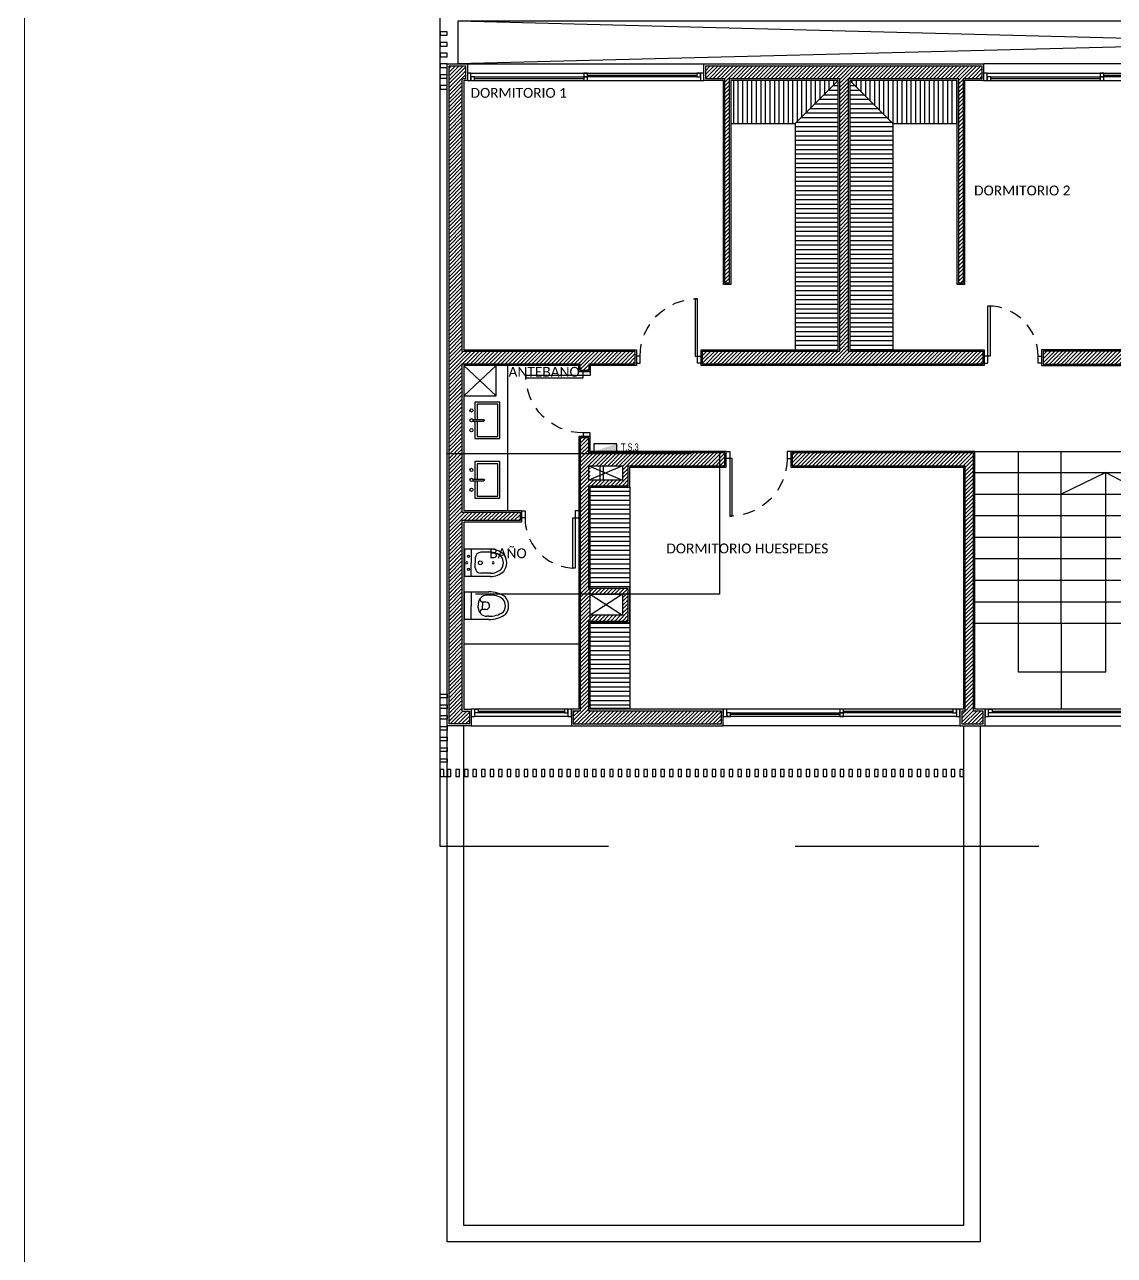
# Model space of a CAD drawing. Header units: millimetres. Extents: x 430 to 1353, y -204 to 152.
# Drawn here: x 682.84 to 698.04, y 106.02 to 123.19 of the extents above; entities that cross this region are included whole.
import ezdxf

# ---------------------------------------------------------------- set-up
doc = ezdxf.new("R2010")
doc.units = ezdxf.units.MM
doc.linetypes.add('DASHED', pattern=[0.3, 0.17, -0.13])
doc.layers.get('0').update_dxf_attribs({"color": 250})
for name, color, linetype in [('AN - Texto 1-25', 252, 'Continuous'), ('AR - Carpinteria', 252, 'Continuous'), ('AR - Equipamiento Fijo', 252, 'Continuous'), ('AR - Ht', 252, 'Continuous'), ('AR - Proyeccion', 252, 'DASHED'), ('AR - Vista 05', 252, 'Continuous'), ('AR - Vista 1', 252, 'Continuous'), ('AR - Vista 4', 252, 'Continuous'), ('AR_Vista 1', 252, 'Continuous'), ('IE - Boca', 252, 'Continuous'), ('ND- ESPACIOS', 253, 'Continuous')]:
    doc.layers.add(name, color=color, linetype=linetype)
doc.layers.add('ND-GLOBAL_Notas', color=252, linetype='Continuous', lineweight=9)
doc.layers.add('ND-TABLEROS', color=1, linetype='Continuous', lineweight=9)
doc.styles.add('50-TXT', font='GOTHIC.TTF', dxfattribs={"width": 0.75, "height": 0.1})
doc.styles.get("Standard").update_dxf_attribs({"font": 'arial.ttf'})

# ---------------------------------------------------------------- blocks, each defined once
blk = doc.blocks.new('BIDE2-VS')
for p, q in [((-0.19, 0), (0.19, 0)), ((-0.19, -0.354), (-0.19, 0)), ((0.19, -0.354), (0.19, 0)), ((-0.19, -0.09), (0, -0.09)), ((-0.067, -0.146), (0, -0.146)), ((0.19, -0.09), (0, -0.09)), ((0.067, -0.146), (0, -0.146)), ((-0.145, -0.354), (-0.145, -0.224)), ((-0.145, -0.354), (-0.145, -0.327)), ((0.145, -0.354), (0.145, -0.224))]:
    blk.add_line(p, q)
for centre, radius in [((-0.09, -0.052), 0.015), ((0.09, -0.052), 0.015), ((0, -0.215), 0.026)]:
    blk.add_circle(centre, radius)
for centre, radius, start, end in [((-0.067, -0.224), 0.0781, 90, 180), ((0, -0.03), 0.015, 90, 270), ((0, -0.03), 0.015, 270, 90), ((0.067, -0.224), 0.0781, 0, 90), ((0.084, -0.354), 0.274, 180, 222.2256), ((0.084, -0.354), 0.229, 180, 221.3159), ((0, -0.39), 0.145, 232.619, 270), ((0, -0.393), 0.015, 90, 270), ((0, -0.393), 0.015, 270, 90), ((0, -0.39), 0.145, 270, 307.381), ((-0.084, -0.354), 0.229, 318.6841, 0), ((-0.084, -0.354), 0.274, 317.7744, 0), ((0, -0.39), 0.19, 231.2469, 270), ((0, -0.39), 0.19, 270, 308.7531)]:
    blk.add_arc(centre, radius, start, end)
blk = doc.blocks.new('INOD3-VS')
for p, q in [((-0.19, 0), (0.19, 0)), ((-0.19, -0.334), (-0.19, 0)), ((0.19, -0.334), (0.19, 0)), ((-0.19, -0.09), (0, -0.09)), ((0.19, -0.09), (0, -0.09)), ((-0.145, -0.334), (-0.145, -0.307)), ((-0.05, -0.297), (-0.05, -0.247)), ((-0.05, -0.247), (0, -0.247)), ((-0.028, -0.19), (0, -0.19)), ((0.028, -0.19), (0, -0.19)), ((0.05, -0.247), (0, -0.247)), ((0.05, -0.297), (0.05, -0.247)), ((0.145, -0.334), (0.145, -0.307))]:
    blk.add_line(p, q)
for centre, radius, start, end in [((0.195, -0.344), 0.385, 178.5208, 215.4085), ((-0.028, -0.307), 0.117, 90, 180), ((0.198, -0.345), 0.343, 178.2465, 213.5506), ((-0.095, -0.259), 0.0464, 14.8851, 92.9268), ((0, -0.297), 0.05, 180, 270), ((0, -0.297), 0.05, 270, 0), ((0.028, -0.307), 0.117, 0, 90), ((0.095, -0.259), 0.0464, 87.0732, 165.1149), ((-0.127, -0.365), 0.274, 321.8101, 6.3928), ((-0.192, -0.345), 0.383, 324.4734, 1.5973), ((0, -0.419), 0.19, 231.2469, 270), ((0, -0.419), 0.145, 232.619, 270), ((0, -0.419), 0.145, 270, 307.381), ((0, -0.419), 0.19, 270, 308.7531)]:
    blk.add_arc(centre, radius, start, end)
blk = doc.blocks.new('bacha')
for p, q in [((519.809, 72.68), (519.809, 72.832)), ((519.833, 72.68), (519.833, 72.832))]:
    blk.add_line(p, q)
for points in [[(519.809, 72.711), (519.565, 72.711), (519.565, 73.058), (520.076, 73.058), (520.076, 72.711), (519.833, 72.711)], [(519.809, 72.741), (519.595, 72.741), (519.595, 73.028), (520.046, 73.028), (520.046, 72.741), (519.833, 72.741)]]:
    blk.add_lwpolyline(points)
blk.add_arc((519.821, 72.831), 0.0121, 5.5464, 174.4536)
at = {"extrusion": (0, 0, -1)}
for centre in [(519.683, 72.661), (519.821, 72.661), (519.959, 72.661)]:
    blk.add_ellipse(centre, major_axis=(0.0235, 0), ratio=0.85, start_param=3.141593, end_param=9.424778, dxfattribs=at)
blk = doc.blocks.new('*U491')
blk.add_lwpolyline([(0.05, 0.1), (0.05, 0.9), (0.083, 0.9), (0.083, 0.1)], close=True)
for points in [[(0, 0), (0.05, 0), (0.05, 0.1), (0, 0.1)], [(0.9, 0), (0.85, 0), (0.85, 0.1), (0.9, 0.1)]]:
    blk.add_lwpolyline(points)
at = {"color": 8, "linetype": 'DASHED'}
blk.add_arc((0.05, 0.1), 0.8, 360, 90, dxfattribs=at)
blk = doc.blocks.new('*U492')
blk.add_lwpolyline([(0.05, 0.1), (0.05, 0.8), (0.083, 0.8), (0.083, 0.1)], close=True)
for points in [[(0, 0), (0.05, 0), (0.05, 0.1), (0, 0.1)], [(0.8, 0), (0.75, 0), (0.75, 0.1), (0.8, 0.1)]]:
    blk.add_lwpolyline(points)
at = {"color": 8, "linetype": 'DASHED'}
blk.add_arc((0.05, 0.1), 0.7, 360, 90, dxfattribs=at)
blk = doc.blocks.new('*U294')
at = {"color": 8}
blk.add_line((2.1, 0.025), (0.1, 0.025), dxfattribs=at)
at = {"layer": 'AR - Carpinteria'}
for p, q in [((0.05, 0.1), (2.15, 0.1)), ((0.05, 0), (2.15, 0)), ((0.1, 0.05), (2.1, 0.05))]:
    blk.add_line(p, q, dxfattribs=at)
for points in [[(0, 0), (0.05, 0), (0.05, 0.1), (0, 0.1)], [(0.05, 0), (0.1, 0), (0.1, 0.05), (0.05, 0.05)], [(2.15, 0), (2.1, 0), (2.1, 0.05), (2.15, 0.05)], [(2.15, 0), (2.2, 0), (2.2, 0.1), (2.15, 0.1)]]:
    blk.add_lwpolyline(points, close=True, dxfattribs=at)
blk = doc.blocks.new('*U494')
at = {"color": 8}
for p, q in [((1.625, 0.025), (0.1, 0.025)), ((1.675, 0.075), (3.2, 0.075))]:
    blk.add_line(p, q, dxfattribs=at)
at = {"layer": 'AR - Carpinteria'}
for p, q in [((0.05, 0.1), (3.25, 0.1)), ((0.05, 0), (3.25, 0)), ((0.1, 0.05), (1.625, 0.05)), ((3.2, 0.05), (1.675, 0.05))]:
    blk.add_line(p, q, dxfattribs=at)
for points in [[(0, 0), (0.05, 0), (0.05, 0.1), (0, 0.1)], [(0.05, 0), (0.1, 0), (0.1, 0.05), (0.05, 0.05)], [(1.675, 0.1), (1.625, 0.1), (1.625, 0.05), (1.675, 0.05)], [(1.625, 0), (1.675, 0), (1.675, 0.05), (1.625, 0.05)], [(3.25, 0.1), (3.2, 0.1), (3.2, 0.05), (3.25, 0.05)], [(3.25, 0), (3.3, 0), (3.3, 0.1), (3.25, 0.1)]]:
    blk.add_lwpolyline(points, close=True, dxfattribs=at)
blk = doc.blocks.new('Tab-sec')
at = {"color": 0}
blk.add_lwpolyline([(-0.316, 0.252), (-0.316, 0.036), (0.326, 0.036), (0.326, 0.252), (-0.316, 0.252)], dxfattribs=at)
blk.add_solid([(0.326, 0.252), (0.326, 0.036), (-0.316, 0.036)], dxfattribs=at)
blk = doc.blocks.new('*U295')
at = {"color": 8}
blk.add_line((1.3, 0.025), (0.1, 0.025), dxfattribs=at)
at = {"layer": 'AR - Carpinteria'}
for p, q in [((0.05, 0.1), (1.35, 0.1)), ((0.05, 0), (1.35, 0)), ((0.1, 0.05), (1.3, 0.05))]:
    blk.add_line(p, q, dxfattribs=at)
for points in [[(0, 0), (0.05, 0), (0.05, 0.1), (0, 0.1)], [(0.05, 0), (0.1, 0), (0.1, 0.05), (0.05, 0.05)], [(1.35, 0), (1.3, 0), (1.3, 0.05), (1.35, 0.05)], [(1.35, 0), (1.4, 0), (1.4, 0.1), (1.35, 0.1)]]:
    blk.add_lwpolyline(points, close=True, dxfattribs=at)
blk = doc.blocks.new('planta alta')
at = {"layer": 'AR - Equipamiento Fijo', "linetype": 'ByBlock', "transparency": 33554585}
h = blk.add_hatch(dxfattribs=at)
h.set_pattern_fill('ANSI31,_O', color=256, scale=0.02, angle=45)
h.set_pattern_definition([(90, (-553.773214, -51.777135), (-0.0635, 0), [])])
h.paths.add_polyline_path([(4.852, 15.6), (5.453, 16.2), (3.953, 16.2), (3.953, 15.6)])
h.paths.add_polyline_path([(5.613, 16.2), (6.213, 15.6), (7.113, 15.6), (7.113, 16.19)])
at = {"layer": 'AR - Equipamiento Fijo', "transparency": 33554585}
h = blk.add_hatch(dxfattribs=at)
h.set_pattern_fill('ANSI31', color=256, scale=0.02, angle=315)
h.set_pattern_definition([(0, (-643.2168, -51.777135), (1e-17, 0.0635), [])])
h.paths.add_polyline_path([(6.213, 15.6), (5.613, 16.2), (5.613, 12.445), (6.213, 12.445)])
h.paths.add_polyline_path([(5.453, 16.2), (4.852, 15.6), (4.852, 12.445), (5.453, 12.445)])
h = blk.add_hatch(dxfattribs=at)
h.set_pattern_fill('ANSI31', color=256, scale=0.02, angle=315)
h.set_pattern_definition([(0, (-387.78641, -52.542135), (1e-17, 0.0635), [])])
h.paths.add_polyline_path([(1.995, 9.135), (2.545, 9.135), (2.545, 10.535), (1.995, 10.535)])
h.paths.add_polyline_path([(2.545, 8.64), (1.995, 8.64), (1.995, 7.44), (2.545, 7.44)])
at = {"layer": 'AN - Texto 1-25'}
for p, q in [((2.129, 10.825), (2.129, 10.625)), ((2.172, 10.825), (2.172, 10.625))]:
    blk.add_line(p, q, dxfattribs=at)
at = {"layer": 'AR - Carpinteria'}
for p, q in [((0.28, 16.43), (3.58, 16.43)), ((10.78, 16.43), (7.485, 16.43)), ((0.23, 12.225), (0.68, 11.8)), ((0.68, 12.225), (0.23, 11.8)), ((1.975, 10.825), (2.445, 10.625)), ((2.445, 10.825), (1.975, 10.625)), ((0.333, 7.2), (1.74, 7.2)), ((7.15, 7.2), (3.85, 7.2))]:
    blk.add_line(p, q, dxfattribs=at)
at = {"layer": 'AR - Equipamiento Fijo'}
for p, q in [((4.852, 15.6), (5.453, 16.2)), ((6.213, 15.6), (5.613, 16.2)), ((3.953, 15.6), (4.852, 15.6)), ((4.852, 15.6), (4.852, 12.445)), ((6.213, 15.6), (6.213, 12.445)), ((6.213, 15.6), (7.113, 15.6)), ((4.852, 12.445), (5.453, 12.445)), ((6.213, 12.445), (5.613, 12.445)), ((0.843, 10.2), (0.843, 12.225)), ((0.24, 8.34), (1.835, 8.34))]:
    blk.add_line(p, q, dxfattribs=at)
at = {"layer": 'AR - Equipamiento Fijo', "ltscale": 0.5}
blk.add_lwpolyline([(1.995, 10.525), (2.545, 10.525), (2.545, 7.44), (1.995, 7.44)], close=True, dxfattribs=at)
at = {"layer": 'AR - Proyeccion', "ltscale": 20}
blk.add_lwpolyline([(14.25, 5.515), (-0.1, 5.515), (-0.1, 17.28), (23.73, 17.28), (23.73, 6.35), (14.765, 6.35)], dxfattribs=at)
blk.add_lwpolyline([(0, 10.995), (3.795, 10.995), (3.795, 9.035), (0, 9.035)], close=True, dxfattribs=at)
at = {"layer": 'AR - Vista 05'}
blk.add_lwpolyline([(0.235, 7.2), (0, 7.2), (0, 16.43), (0.24, 16.43), (0.28, 16.43), (0.28, 16.2), (0.23, 16.2), (0.23, 12.445), (1.995, 12.445), (2.64, 12.445), (2.64, 12.225), (1.995, 12.225), (1.995, 12.134), (1.835, 12.134), (1.835, 12.225), (0.843, 12.225), (0.843, 12.225), (0.23, 12.225), (0.23, 10.2), (1.035, 10.2), (1.035, 10.04), (0.23, 10.04), (0.23, 7.43), (0.333, 7.43), (0.333, 7.2), (0.235, 7.2)], dxfattribs=at)
for points in [[(7.49, 12.225), (3.54, 12.225), (3.54, 12.445), (5.453, 12.445), (5.453, 16.2), (3.953, 16.2), (3.953, 13.355), (3.853, 13.355), (3.853, 16.2), (3.58, 16.2), (3.58, 16.43), (7.48, 16.43), (7.48, 16.2), (7.213, 16.2), (7.213, 13.355), (7.113, 13.355), (7.113, 16.2), (5.613, 16.2), (5.613, 12.445), (7.49, 12.445)], [(10.995, 16.2), (11.035, 16.2), (11.035, 16.43), (10.78, 16.43), (10.78, 16.2), (10.835, 16.2), (10.835, 12.445), (8.29, 12.445), (8.29, 12.225), (10.995, 12.225)], [(1.995, 9.135), (1.995, 10.525), (2.545, 10.525), (2.545, 10.805), (3.89, 10.805), (3.89, 11.025), (1.995, 11.025), (1.995, 11.234), (1.835, 11.234), (1.835, 10.04), (1.835, 7.43), (1.733, 7.43), (1.733, 7.2), (3.85, 7.2), (3.85, 7.43), (1.995, 7.43), (1.995, 8.64), (2.545, 8.64), (2.545, 9.135)], [(7.5, 7.43), (7.36, 7.43), (7.36, 11.025), (4.79, 11.025), (4.79, 10.805), (7.2, 10.805), (7.2, 7.43), (7.15, 7.43), (7.15, 7.2), (7.19, 7.2), (7.5, 7.2)]]:
    blk.add_lwpolyline(points, close=True, dxfattribs=at)
at = {"layer": 'AR - Vista 1'}
for p, q in [((1.995, 9.035), (2.445, 8.74)), ((2.445, 9.035), (1.995, 8.74))]:
    blk.add_line(p, q, dxfattribs=at)
for points in [[(-0.1, 6.49), (-0.1, 17.28), (5.425, 17.28)], [(0.15, 16.43), (0.15, 17.03), (23.38, 17.03), (23.38, 16.43)]]:
    blk.add_lwpolyline(points, dxfattribs=at)
for points in [[(0, 16.83), (0, 16.88), (-0.1, 16.88), (-0.1, 16.83)], [(0, 16.68), (0, 16.73), (-0.1, 16.73), (-0.1, 16.68)], [(0, 16.53), (0, 16.58), (-0.1, 16.58), (-0.1, 16.53)], [(0, 16.38), (0, 16.43), (-0.1, 16.43), (-0.1, 16.38)], [(0, 16.23), (0, 16.28), (-0.1, 16.28), (-0.1, 16.23)], [(0, 16.08), (0, 16.13), (-0.1, 16.13), (-0.1, 16.08)], [(-0.1, 7.59), (-0.1, 7.64), (0, 7.64), (0, 7.59)], [(-0.1, 7.44), (-0.1, 7.49), (0, 7.49), (0, 7.44)], [(-0.1, 7.29), (-0.1, 7.34), (0, 7.34), (0, 7.29)], [(-0.1, 7.14), (-0.1, 7.19), (0, 7.19), (0, 7.14)], [(-0.1, 6.99), (-0.1, 7.04), (0, 7.04), (0, 6.99)], [(-0.1, 6.84), (-0.1, 6.89), (0, 6.89), (0, 6.84)], [(-0.1, 6.69), (-0.1, 6.74), (0, 6.74), (0, 6.69)], [(-0.05, 6.59), (-0.1, 6.59), (-0.1, 6.49), (-0.05, 6.49)], [(0.051, 6.59), (0.001, 6.59), (0.001, 6.49), (0.051, 6.49)], [(0.17, 6.59), (0.12, 6.59), (0.12, 6.49), (0.17, 6.49)], [(0.289, 6.59), (0.239, 6.59), (0.239, 6.49), (0.289, 6.49)], [(0.408, 6.59), (0.358, 6.59), (0.358, 6.49), (0.408, 6.49)], [(0.528, 6.59), (0.478, 6.59), (0.478, 6.49), (0.528, 6.49)], [(0.647, 6.59), (0.597, 6.59), (0.597, 6.49), (0.647, 6.49)], [(0.766, 6.59), (0.716, 6.59), (0.716, 6.49), (0.766, 6.49)], [(0.885, 6.59), (0.835, 6.59), (0.835, 6.49), (0.885, 6.49)], [(1.004, 6.59), (0.954, 6.59), (0.954, 6.49), (1.004, 6.49)], [(1.123, 6.59), (1.073, 6.59), (1.073, 6.49), (1.123, 6.49)], [(1.242, 6.59), (1.192, 6.59), (1.192, 6.49), (1.242, 6.49)], [(1.362, 6.59), (1.312, 6.59), (1.312, 6.49), (1.362, 6.49)], [(1.481, 6.59), (1.431, 6.59), (1.431, 6.49), (1.481, 6.49)], [(1.6, 6.59), (1.55, 6.59), (1.55, 6.49), (1.6, 6.49)], [(1.719, 6.59), (1.669, 6.59), (1.669, 6.49), (1.719, 6.49)], [(1.838, 6.59), (1.788, 6.59), (1.788, 6.49), (1.838, 6.49)], [(1.957, 6.59), (1.907, 6.59), (1.907, 6.49), (1.957, 6.49)], [(2.076, 6.59), (2.026, 6.59), (2.026, 6.49), (2.076, 6.49)], [(2.195, 6.59), (2.145, 6.59), (2.145, 6.49), (2.195, 6.49)], [(2.315, 6.59), (2.265, 6.59), (2.265, 6.49), (2.315, 6.49)], [(2.434, 6.59), (2.384, 6.59), (2.384, 6.49), (2.434, 6.49)], [(2.553, 6.59), (2.503, 6.59), (2.503, 6.49), (2.553, 6.49)], [(2.672, 6.59), (2.622, 6.59), (2.622, 6.49), (2.672, 6.49)], [(2.791, 6.59), (2.741, 6.59), (2.741, 6.49), (2.791, 6.49)], [(2.91, 6.59), (2.86, 6.59), (2.86, 6.49), (2.91, 6.49)], [(3.029, 6.59), (2.979, 6.59), (2.979, 6.49), (3.029, 6.49)], [(3.149, 6.59), (3.099, 6.59), (3.099, 6.49), (3.149, 6.49)], [(3.268, 6.59), (3.218, 6.59), (3.218, 6.49), (3.268, 6.49)], [(3.387, 6.59), (3.337, 6.59), (3.337, 6.49), (3.387, 6.49)], [(3.506, 6.59), (3.456, 6.59), (3.456, 6.49), (3.506, 6.49)], [(3.625, 6.59), (3.575, 6.59), (3.575, 6.49), (3.625, 6.49)], [(3.744, 6.59), (3.694, 6.59), (3.694, 6.49), (3.744, 6.49)], [(3.863, 6.59), (3.813, 6.59), (3.813, 6.49), (3.863, 6.49)], [(3.982, 6.59), (3.932, 6.59), (3.932, 6.49), (3.982, 6.49)], [(4.102, 6.59), (4.052, 6.59), (4.052, 6.49), (4.102, 6.49)], [(4.221, 6.59), (4.171, 6.59), (4.171, 6.49), (4.221, 6.49)], [(4.34, 6.59), (4.29, 6.59), (4.29, 6.49), (4.34, 6.49)], [(4.459, 6.59), (4.409, 6.59), (4.409, 6.49), (4.459, 6.49)], [(4.578, 6.59), (4.528, 6.59), (4.528, 6.49), (4.578, 6.49)], [(4.697, 6.59), (4.647, 6.59), (4.647, 6.49), (4.697, 6.49)], [(4.816, 6.59), (4.766, 6.59), (4.766, 6.49), (4.816, 6.49)], [(4.936, 6.59), (4.886, 6.59), (4.886, 6.49), (4.936, 6.49)], [(5.055, 6.59), (5.005, 6.59), (5.005, 6.49), (5.055, 6.49)], [(5.174, 6.59), (5.124, 6.59), (5.124, 6.49), (5.174, 6.49)], [(5.293, 6.59), (5.243, 6.59), (5.243, 6.49), (5.293, 6.49)], [(5.412, 6.59), (5.362, 6.59), (5.362, 6.49), (5.412, 6.49)], [(5.531, 6.59), (5.481, 6.59), (5.481, 6.49), (5.531, 6.49)], [(5.65, 6.59), (5.6, 6.59), (5.6, 6.49), (5.65, 6.49)], [(5.77, 6.59), (5.72, 6.59), (5.72, 6.49), (5.77, 6.49)], [(5.889, 6.59), (5.839, 6.59), (5.839, 6.49), (5.889, 6.49)], [(6.008, 6.59), (5.958, 6.59), (5.958, 6.49), (6.008, 6.49)], [(6.127, 6.59), (6.077, 6.59), (6.077, 6.49), (6.127, 6.49)], [(6.246, 6.59), (6.196, 6.59), (6.196, 6.49), (6.246, 6.49)], [(6.365, 6.59), (6.315, 6.59), (6.315, 6.49), (6.365, 6.49)], [(6.484, 6.59), (6.434, 6.59), (6.434, 6.49), (6.484, 6.49)], [(6.603, 6.59), (6.553, 6.59), (6.553, 6.49), (6.603, 6.49)], [(6.723, 6.59), (6.673, 6.59), (6.673, 6.49), (6.723, 6.49)], [(6.842, 6.59), (6.792, 6.59), (6.792, 6.49), (6.842, 6.49)], [(6.961, 6.59), (6.911, 6.59), (6.911, 6.49), (6.961, 6.49)], [(7.08, 6.59), (7.03, 6.59), (7.03, 6.49), (7.08, 6.49)], [(7.199, 6.59), (7.149, 6.59), (7.149, 6.49), (7.199, 6.49)]]:
    blk.add_lwpolyline(points, close=True, dxfattribs=at)
at = {"layer": 'AR - Vista 4'}
blk.add_line((0.24, 7.44), (0.24, 7.44), dxfattribs=at)
for points in [[(0.235, 7.225), (0.025, 7.225), (0.025, 16.405), (0.24, 16.405), (0.255, 16.405), (0.255, 16.225), (0.205, 16.225), (0.205, 12.425), (1.995, 12.425), (2.615, 12.425), (2.615, 12.245), (1.975, 12.245), (1.975, 12.154), (1.855, 12.154), (1.855, 12.245), (0.205, 12.245), (0.205, 10.18), (1.015, 10.18), (1.015, 10.06), (0.205, 10.06), (0.205, 7.405), (0.308, 7.405), (0.308, 7.225)], [(7.47, 12.245), (3.56, 12.245), (3.56, 12.425), (5.473, 12.425), (5.473, 16.225), (3.932, 16.225), (3.932, 13.375), (3.873, 13.375), (3.873, 16.225), (3.605, 16.225), (3.605, 16.405), (7.455, 16.405), (7.455, 16.225), (7.193, 16.225), (7.193, 13.375), (7.133, 13.375), (7.133, 16.225), (5.593, 16.225), (5.593, 12.425), (7.47, 12.425)], [(10.975, 16.225), (11.01, 16.225), (11.01, 16.405), (10.805, 16.405), (10.805, 16.225), (10.855, 16.225), (10.855, 12.425), (8.31, 12.425), (8.31, 12.245), (10.975, 12.245)], [(0.23, 11.8), (0.68, 11.8), (0.68, 12.225), (0.23, 12.225)], [(1.975, 9.115), (1.975, 10.545), (2.525, 10.545), (2.525, 10.825), (3.87, 10.825), (3.87, 11.005), (1.975, 11.005), (1.975, 11.214), (1.855, 11.214), (1.855, 10.04), (1.855, 7.405), (1.758, 7.405), (1.758, 7.225), (3.825, 7.225), (3.825, 7.405), (1.975, 7.405), (1.975, 8.66), (2.525, 8.66), (2.525, 9.115)], [(7.475, 7.405), (7.34, 7.405), (7.34, 11.005), (4.81, 11.005), (4.81, 10.825), (7.22, 10.825), (7.22, 7.405), (7.175, 7.405), (7.175, 7.225), (7.475, 7.225)], [(2.445, 10.825), (2.445, 10.625), (1.975, 10.625), (1.975, 10.825)], [(1.995, 8.74), (1.995, 9.035), (2.445, 9.035), (2.445, 8.74)]]:
    blk.add_lwpolyline(points, close=True, dxfattribs=at)
at = {"layer": 'AR_Vista 1'}
for p, q in [((0.15, 17.03), (23.38, 16.431)), ((23.38, 17.03), (0.15, 16.43)), ((7.36, 11.025), (9.76, 11.025)), ((8.56, 8.63), (8.56, 11.025)), ((7.36, 10.73), (9.76, 10.73)), ((7.36, 10.43), (9.76, 10.43)), ((7.36, 10.13), (9.76, 10.13)), ((7.36, 9.83), (9.76, 9.83)), ((7.36, 9.53), (9.76, 9.53)), ((7.36, 9.23), (9.76, 9.23)), ((7.36, 8.93), (9.76, 8.93)), ((7.36, 8.63), (9.76, 8.63)), ((8.56, 8.63), (8.56, 7.43)), ((7.44, 7.2), (9.7, 7.2)), ((-0.1, 6.49), (0, 6.49))]:
    blk.add_line(p, q, dxfattribs=at)
for points in [[(7.96, 11.025), (7.96, 7.953), (9.187, 7.953), (9.187, 10.73), (8.56, 10.43)], [(9.187, 10.73), (9.76, 10.43)], [(7.43, 7.2), (7.43, 0), (0, 0), (0, 7.2)], [(7.2, 7.2), (7.2, 0.23), (0.23, 0.23), (0.23, 7.2)]]:
    blk.add_lwpolyline(points, dxfattribs=at)
at = {"layer": 'AR - Carpinteria'}
for name, p in [('*U494', (0.28, 16.2)), ('*U494', (7.48, 16.2)), ('*U492', (7.49, 12.255))]:
    blk.add_blockref(name, p, dxfattribs=at)
at = {"layer": 'AR - Carpinteria', "xscale": -1}
blk.add_blockref('*U491', (3.54, 12.255), dxfattribs=at)
at = {"layer": 'AR - Carpinteria'}
for p, xscale, rotation in [((1.995, 12.134), -1.000000000000018, 90), ((3.89, 11.025), -1, 180)]:
    blk.add_blockref('*U491', p, dxfattribs=dict(at, xscale=xscale, rotation=rotation))
at = {"layer": 'AR - Carpinteria', "rotation": 180}
for name, p in [('*U492', (1.835, 10.198)), ('*U295', (1.733, 7.43)), ('*U494', (7.15, 7.43)), ('*U294', (9.7, 7.43))]:
    blk.add_blockref(name, p, dxfattribs=at)
at = {"layer": 'AR - Equipamiento Fijo', "xscale": -1, "rotation": 270}
for p in [(-72.325, -508.361), (-72.325, -509.192)]:
    blk.add_blockref('bacha', p, dxfattribs=at)
at = {"layer": 'AR - Equipamiento Fijo', "xscale": 1.010000000000029, "yscale": 1.010000000000029, "zscale": 1.010000000000029, "rotation": 90}
for name, p in [('BIDE2-VS', (0.243, 9.472)), ('INOD3-VS', (0.24, 8.873))]:
    blk.add_blockref(name, p, dxfattribs=at)
at = {"layer": 'IE - Boca', "xscale": 0.4985690145627473, "yscale": 0.4985690145627473, "zscale": 0.4985690145627473}
blk.add_blockref('Tab-sec', (2.201, 11.007), dxfattribs=at)

msp = doc.modelspace()

# ---------------------------------------------------------------- hatches: boundary and pattern name
at = {"layer": 'AR - Ht', "transparency": 33554610}
h = msp.add_hatch(dxfattribs=at)
h.set_pattern_fill('ANSI31', color=256, scale=0.012)
h.set_pattern_definition([(45, (27.48564, 54.4349), (-0.0269407684, 0.0269407684), [])])
h.paths.add_polyline_path([(688.942, 122.437), (688.992, 122.437), (688.992, 122.617), (688.977, 122.617), (688.762, 122.617), (688.762, 113.437), (688.972, 113.437), (689.045, 113.437), (689.045, 113.617), (688.942, 113.617), (688.942, 116.272), (689.752, 116.272), (689.752, 116.392), (688.942, 116.392), (688.942, 118.457), (690.592, 118.457), (690.592, 118.366), (690.712, 118.366), (690.712, 118.457), (691.352, 118.457), (691.352, 118.637), (690.732, 118.637), (688.942, 118.637)])
h.paths.add_polyline_path([(696.197, 122.617), (692.342, 122.617), (692.342, 122.437), (692.61, 122.437), (692.61, 119.587), (692.67, 119.587), (692.67, 122.437), (694.21, 122.437), (694.21, 118.637), (692.297, 118.637), (692.297, 118.457), (696.207, 118.457), (696.207, 118.637), (694.33, 118.637), (694.33, 122.437), (695.87, 122.437), (695.87, 119.587), (695.93, 119.587), (695.93, 122.437), (696.197, 122.437)])
h.paths.add_polyline_path([(699.712, 122.437), (699.757, 122.437), (699.757, 122.617), (699.547, 122.617), (699.547, 122.437), (699.592, 122.437), (699.592, 118.637), (697.047, 118.637), (697.047, 118.457), (699.712, 118.457)])
h.paths.add_polyline_path([(696.077, 117.217), (693.547, 117.217), (693.547, 117.037), (695.957, 117.037), (695.957, 113.617), (695.912, 113.617), (695.912, 113.437), (696.212, 113.437), (696.212, 113.617), (696.077, 113.617)])
h.paths.add_polyline_path([(692.607, 117.217), (690.712, 117.217), (690.712, 117.426), (690.592, 117.426), (690.592, 116.252), (690.592, 113.617), (690.495, 113.617), (690.495, 113.437), (692.562, 113.437), (692.562, 113.617), (690.712, 113.617), (690.712, 114.872), (691.262, 114.872), (691.262, 115.327), (690.712, 115.327), (690.712, 116.757), (691.262, 116.757), (691.262, 117.037), (692.607, 117.037)])
h.paths.add_polyline_path([(691.182, 117.037), (691.182, 116.837), (690.732, 116.837), (690.732, 117.037)], flags=16)
h.paths.add_polyline_path([(691.182, 115.247), (691.182, 114.952), (690.732, 114.952), (690.732, 115.247)], flags=16)
h.paths.add_polyline_path([(702.035, 117.217), (700.115, 117.217), (698.507, 117.217), (698.507, 113.617), (698.462, 113.617), (698.462, 113.437), (703.027, 113.437), (703.027, 111.627), (703.477, 111.627), (703.477, 113.432), (703.497, 113.432), (703.497, 113.617), (698.627, 113.617), (698.627, 117.037), (700.767, 117.037), (700.767, 114.579), (700.827, 114.579), (700.827, 117.037), (702.035, 117.037)])
h.paths.add_polyline_path([(707.912, 117.217), (706.912, 117.217), (706.912, 117.297), (706.792, 117.297), (706.792, 117.217), (702.975, 117.217), (702.975, 117.037), (704.992, 117.037), (704.992, 113.622), (704.947, 113.622), (704.947, 113.432), (705.157, 113.432), (705.157, 113.622), (705.112, 113.622), (705.112, 115.267), (706.792, 115.267), (706.792, 114.512), (706.912, 114.512), (706.912, 116.147), (706.792, 116.147), (706.792, 115.717), (706.212, 115.717), (706.212, 115.387), (705.112, 115.387), (705.112, 117.037), (706.792, 117.037), (706.792, 116.987), (706.912, 116.987), (706.912, 117.037), (707.912, 117.037)])
h.paths.add_polyline_path([(706.292, 115.637), (706.792, 115.637), (706.792, 115.387), (706.292, 115.387)], flags=16)
h.paths.add_polyline_path([(706.957, 113.617), (706.912, 113.617), (706.912, 113.672), (706.792, 113.672), (706.792, 113.62), (706.207, 113.62), (706.207, 113.437), (706.957, 113.437)], flags=17)
h.paths.add_polyline_path([(712.342, 122.617), (710.307, 122.617), (710.307, 122.437), (712.162, 122.437), (712.162, 117.217), (709.157, 117.217), (709.157, 117.037), (712.162, 117.037), (712.162, 113.617), (708.407, 113.617), (708.407, 113.437), (712.342, 113.437)])
h.paths.add_polyline_path([(706.962, 122.622), (706.642, 122.622), (706.642, 122.432), (706.792, 122.432), (706.792, 118.237), (706.912, 118.237), (706.912, 118.327), (706.912, 122.432), (706.962, 122.432)])

# ---------------------------------------------------------------- linework, layer by layer
at = {"layer": 'ND-GLOBAL_Notas'}
msp.add_lwpolyline([(682.842, 147.08), (717.702, 147.08), (717.702, 98.296), (682.842, 98.296)], close=True, dxfattribs=at)

# ---------------------------------------------------------------- block references
at = {"layer": 'AR - Vista 05'}
msp.add_blockref('planta alta', (688.737, 106.212), dxfattribs=at)
at = {"layer": 'ND-TABLEROS', "xscale": 0.4985690145627473, "yscale": 0.4985690145627473, "zscale": 0.4985690145627473}
msp.add_blockref('Tab-sec', (690.938, 117.219), dxfattribs=at)

# ---------------------------------------------------------------- texts
at = {"layer": 'ND- ESPACIOS', "char_height": 0.15, "attachment_point": 1, "rotation": 0.0046}
for s, width, insert in [('{\\fCalibri|b0|i0|c0|p34;\\H0.91667x;DORMITORIO 1}', 1.69905, (689.062, 122.308)), ('{\\fCalibri|b0|i0|c0|p34;\\H0.91667x;DORMITORIO 2}', 1.69905, (696.085, 120.946)), ('{\\fCalibri|b0|i0|c0|p34;\\H0.91667x;ANTEBAÑO}', 2.44911, (689.591, 118.417)), ('{\\fCalibri|b0|i0|c0|p34;\\H0.91667x;BAÑO}', 2.44911, (689.323, 115.886)), ('{\\fCalibri|b0|i0|c0|p34;\\H0.91667x;DORMITORIO HUESPEDES}', 2.44911, (691.793, 115.953))]:
    msp.add_mtext_dynamic_manual_height_columns(s, width=width, gutter_width=10.176, heights=[0.357], dxfattribs=dict(at, insert=insert))
at = {"layer": 'ND-TABLEROS', "style": '50-TXT', "width": 0.75}
msp.add_text('T.S.3 ', height=0.1, dxfattribs=at).set_placement((691.159, 117.249, 0))

doc.saveas('drawing.dxf')
